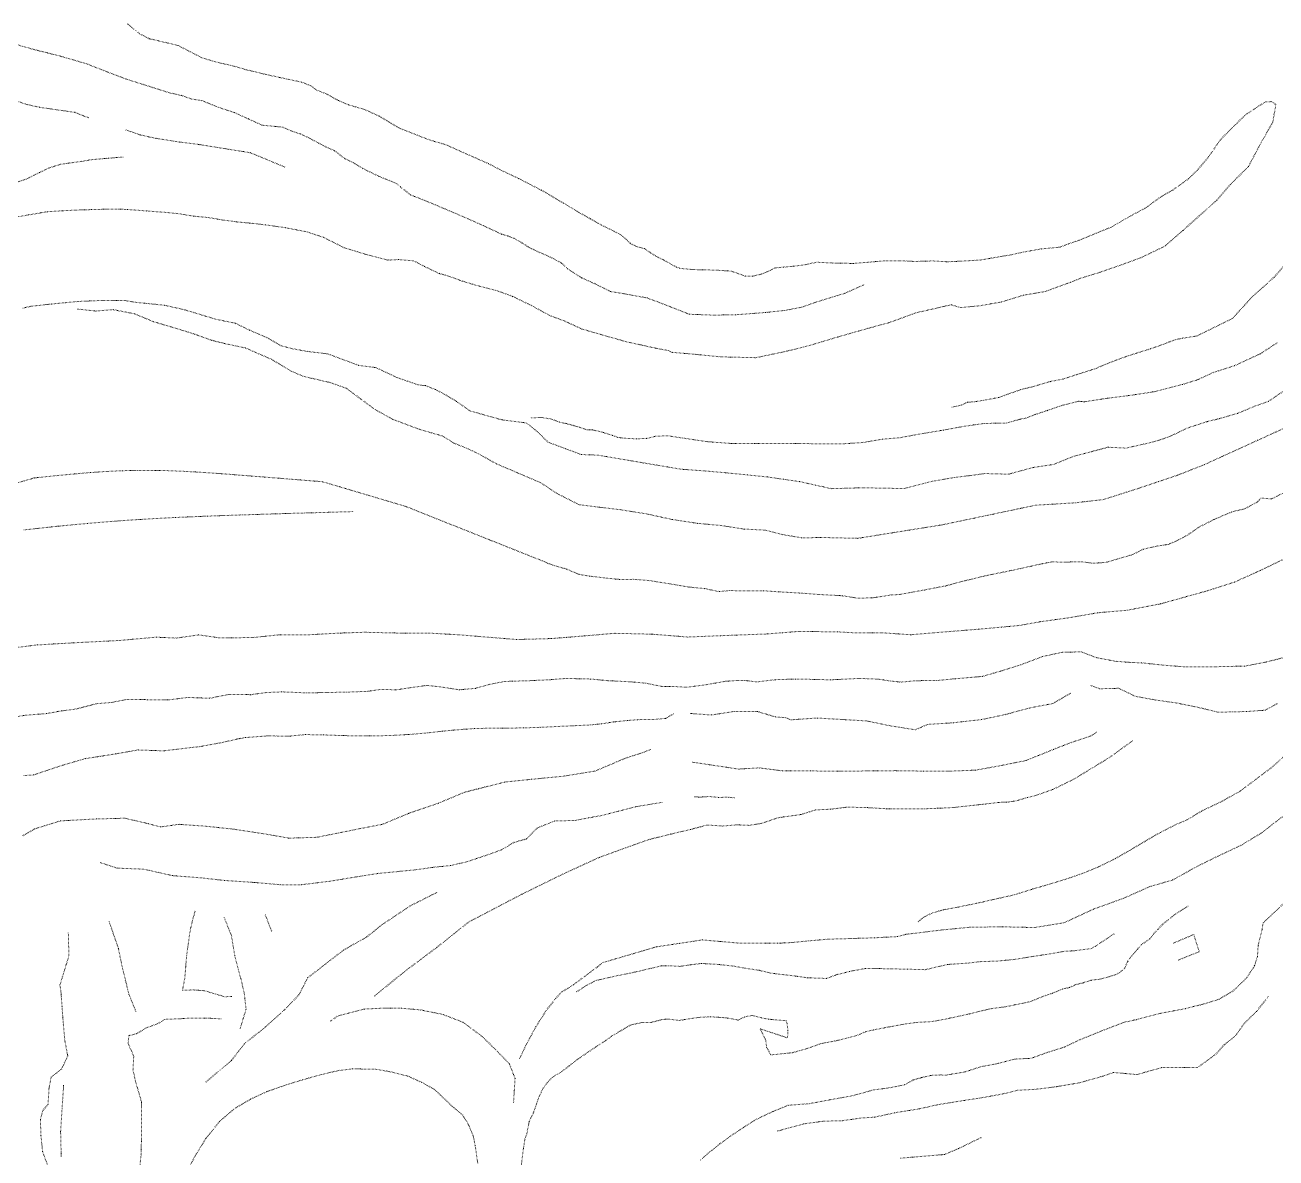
# Model space of a CAD drawing. Extents: x 682410 to 689460, y 7661803 to 7669124.
# Drawn here: x 686757.9 to 687089, y 7666270.4 to 7666570.3 of the extents above; entities that cross this region are included whole.
import ezdxf

# ---------------------------------------------------------------- set-up
doc = ezdxf.new("R2010")
doc.units = 0
doc.header["$MEASUREMENT"] = 0
doc.linetypes.add('DOT', pattern=[0.25, 0, -0.25])
doc.layers.add('02 TOE_Line', color=1, linetype='DOT', lineweight=20)

msp = doc.modelspace()

# ---------------------------------------------------------------- linework, layer by layer
at = {"layer": '02 TOE_Line'}
for points in [[(686785.02, 7666570.66, 3980.52), (686788.19, 7666568.02, 3980.51), (686790.78, 7666566.71, 3980.51), (686798.39, 7666564.92, 3980.49), (686804.61, 7666561.69, 3980.49), (686808.3, 7666560.58, 3980.49), (686813.32, 7666559.41, 3980.49), (686816.43, 7666558.5, 3980.49), (686821.09, 7666557.37, 3980.48), (686824.51, 7666556.62, 3980.48), (686827.21, 7666556.03, 3980.48), (686831.08, 7666555.21, 3980.48), (686833.68, 7666554.16, 3980.48), (686835.05, 7666553.11, 3980.48), (686838.04, 7666551.93, 3980.48), (686840.49, 7666550.5, 3980.48), (686843.46, 7666549.22, 3980.48), (686847.72, 7666547.98, 3980.48), (686851.66, 7666546.2, 3980.42), (686854.3, 7666544.62, 3980.39), (686856.93, 7666543.04, 3980.35), (686860.91, 7666541.49, 3980.3), (686864.88, 7666539.93, 3980.24), (686869.26, 7666538.65, 3980.19), (686873.73, 7666536.64, 3980.4), (686878.54, 7666534.52, 3980.3), (686880.59, 7666533.62, 3980.42), (686884.33, 7666531.68, 3980.31), (686888.6, 7666529.67, 3980.26), (686891.61, 7666528.12, 3980.24), (686894.63, 7666526.58, 3980.22), (686897.57, 7666524.85, 3980.22), (686900.52, 7666523.12, 3980.21), (686904.65, 7666520.65, 3980.2), (686907.58, 7666519, 3980.22), (686910.5, 7666517.35, 3980.24), (686912.99, 7666516.12, 3980.25), (686915.48, 7666514.85, 3980.17), (686917.02, 7666513.64, 3980.2), (686918.16, 7666512.46, 3980.3), (686919.98, 7666511.61, 3980.26), (686921.84, 7666511.16, 3980.21), (686923.46, 7666510.03, 3980.28), (686924.95, 7666509.09, 3980.35), (686926.85, 7666508.15, 3980.43), (686930.34, 7666506.23, 3980.53), (686931.12, 7666505.93, 3980.66), (686934.71, 7666505.58, 3980.62), (686937.66, 7666505.53, 3980.49), (686941.33, 7666505.41, 3980.45), (686944.79, 7666505.18, 3980.52), (686948.57, 7666503.87, 3980.42), (686950.5, 7666503.84, 3980.57), (686952.84, 7666504.38, 3980.53), (686954.49, 7666505.07, 3980.47), (686956.46, 7666506.03, 3980.43), (686958.65, 7666506.23, 3980.34), (686960.9, 7666506.44, 3980.29), (686964.02, 7666506.81, 3980.33), (686967.47, 7666507.54, 3980.32), (686971.24, 7666507.34, 3980.52), (686974.94, 7666507.25, 3980.33), (686977.28, 7666507.23, 3980.29), (686981.21, 7666507.54, 3980.34), (686985.5, 7666507.9, 3980.19), (686989.6, 7666507.93, 3980.16), (686993.39, 7666507.74, 3980.19), (686998.26, 7666507.88, 3980.32), (687001.95, 7666507.65, 3980.46), (687005.79, 7666507.82, 3980.57), (687010.72, 7666508.12, 3980.52), (687015.63, 7666508.95, 3980.59), (687018.94, 7666509.51, 3980.8), (687022.26, 7666510.25, 3980.8), (687026.96, 7666511.06, 3981.06), (687031.93, 7666511.54, 3981.09), (687034.06, 7666512.39, 3980.87), (687036.8, 7666513.31, 3980.9), (687039.36, 7666514.36, 3980.92), (687043.16, 7666515.93, 3981.03), (687045.35, 7666516.81, 3981.15), (687051.03, 7666520.07, 3981.07), (687052.55, 7666520.87, 3980.95), (687054.66, 7666522, 3981.3), (687058.58, 7666524.89, 3981.15), (687061.68, 7666526.64, 3981.07), (687065.89, 7666529.64, 3981.03), (687068.43, 7666532.16, 3980.87), (687071.18, 7666535.43, 3980.9), (687074.25, 7666539.9, 3980.65), (687076.73, 7666542.42, 3980.57), (687080.91, 7666546.54, 3980.6), (687086.17, 7666549.98, 3980.62), (687087.86, 7666550.05, 3980.79), (687088.99, 7666549.28, 3980.91), (687088.16, 7666544.59, 3981.43), (687084.69, 7666538.52, 3981.86), (687081.74, 7666532.9, 3982.2), (687076.84, 7666528.02, 3982.85), (687073.38, 7666523.95, 3983.3), (687068.9, 7666520.01, 3983.89), (687064.38, 7666515.91, 3984.38), (687059.65, 7666511.8, 3984.94), (687053.24, 7666508.73, 3985.63), (687047.92, 7666506.78, 3986.17), (687042.41, 7666504.87, 3986.73), (687037.4, 7666503.33, 3987.3), (687034.6, 7666502.22, 3987.64), (687027.91, 7666499.78, 3988.24), (687022.17, 7666498.8, 3988.98), (687016.25, 7666496.99, 3989.53), (687010.73, 7666496.02, 3990.17), (687005.53, 7666495.53, 3990.76), (687003.01, 7666496.28, 3990.89), (686999.89, 7666495.55, 3991.34), (686993.67, 7666494.13, 3991.81), (686986.83, 7666491.62, 3992.53), (686978.48, 7666489.32, 3993.28), (686972.95, 7666487.72, 3993.69), (686965.86, 7666485.59, 3994.22), (686959.47, 7666483.97, 3994.68), (686951.32, 7666482.26, 3995.33), (686941.95, 7666482.49, 3996.07), (686934.94, 7666483.19, 3996.8), (686929.14, 7666483.67, 3997.41), (686928.12, 7666484.16, 3997.35), (686924.82, 7666484.77, 3997.66), (686920.93, 7666485.63, 3997.96), (686917.18, 7666486.45, 3998.28), (686911.86, 7666487.96, 3998.9), (686905.28, 7666489.85, 3999.54), (686900.73, 7666491.95, 4000.07), (686896.76, 7666493.43, 4000.57), (686891.82, 7666496.13, 4001.29), (686886.92, 7666498.5, 4001.71), (686882.97, 7666499.95, 4002.02), (686877.55, 7666501.35, 4002.45), (686873.59, 7666502.55, 4002.8), (686870.07, 7666503.85, 4003.13), (686867.48, 7666504.56, 4003.41), (686863.59, 7666506.42, 4004), (686860.78, 7666507.9, 4004.43), (686856.74, 7666508.23, 4004.77), (686854.04, 7666508.1, 4005.22), (686848.12, 7666509.6, 4005.79), (686842.36, 7666511.38, 4006.18), (686836.85, 7666514.13, 4006.72), (686832.54, 7666515.56, 4007.29), (686826.83, 7666516.68, 4007.85), (686821.56, 7666517.42, 4008.32), (686818.04, 7666517.83, 4008.58), (686814.25, 7666518.18, 4009.06), (686810.26, 7666518.71, 4009.58), (686806.36, 7666519.37, 4010.02), (686802.47, 7666519.73, 4010.54), (686798.66, 7666520.37, 4010.93), (686795.12, 7666520.72, 4011.35), (686790.01, 7666521.11, 4011.82), (686784.95, 7666521.51, 4012.28), (686780.8, 7666521.62, 4012.79), (686775.42, 7666521.46, 4013.42), (686771.34, 7666521.34, 4013.73), (686767.43, 7666521.14, 4014.01), (686763.75, 7666520.89, 4014.39), (686758.67, 7666520.04, 4014.81), (686751.07, 7666518.71, 4015.3)], [(686754.97, 7666565.34, 3990.91), (686760.03, 7666563.9, 3990.88), (686763.83, 7666562.94, 3990.83), (686767.63, 7666561.97, 3990.78), (686770.92, 7666561.02, 3990.66), (686774.21, 7666560.06, 3990.54), (686779.68, 7666557.9, 3990.62), (686784.66, 7666556.02, 3990.64), (686788.03, 7666554.95, 3990.55), (686791.41, 7666553.88, 3990.47), (686796.04, 7666552.4, 3990.48), (686799.34, 7666551.67, 3990.41), (686801.96, 7666550.73, 3990.42), (686804.69, 7666550.33, 3990.56), (686809.19, 7666548.51, 3990.54), (686813.33, 7666547.14, 3990.61), (686816.99, 7666545.47, 3990.67), (686820.65, 7666543.81, 3990.72), (686826.1, 7666543.29, 3990.38), (686828.34, 7666542.3, 3990.43), (686830.9, 7666541.44, 3990.45), (686833.07, 7666540.42, 3990.39), (686835.66, 7666539.04, 3990.42), (686837.8, 7666537.93, 3990.59), (686839.84, 7666537.04, 3990.4), (686842.51, 7666534.96, 3990.46), (686844.7, 7666533.93, 3990.53), (686847.3, 7666532.34, 3990.54), (686850.45, 7666530.81, 3990.55), (686851.59, 7666530.27, 3990.92), (686853.5, 7666529.48, 3990.92), (686856.08, 7666528.47, 3990.93), (686857.3, 7666527.44, 3990.93), (686859.95, 7666525.36, 3990.94), (686864.06, 7666523.74, 3990.95), (686869.06, 7666521.63, 3990.96), (686874.24, 7666519.43, 3990.88), (686879.12, 7666517.25, 3990.9), (686884.12, 7666514.94, 3990.75), (686885.66, 7666514.49, 3990.65), (686887.38, 7666513.83, 3990.64), (686888.82, 7666513.03, 3990.62), (686889.54, 7666512.6, 3990.54), (686890.18, 7666512.23, 3990.47), (686891.02, 7666511.57, 3990.47), (686892.06, 7666511.11, 3990.45), (686893.86, 7666510.21, 3990.49), (686895.84, 7666509.4, 3990.47), (686897.33, 7666508.68, 3990.47), (686899.89, 7666507.31, 3990.44), (686901.59, 7666505.72, 3990.44), (686905.23, 7666503.4, 3990.45), (686908.77, 7666501.81, 3990.45), (686912.81, 7666499.8, 3990.46), (686916.98, 7666499.09, 3990.47), (686922.55, 7666498.08, 3990.47), (686926.74, 7666496.51, 3990.53), (686933.74, 7666493.76, 3990.64), (686940.27, 7666493.53, 3990.72), (686946.04, 7666493.63, 3990.8), (686953.85, 7666494.23, 3990.91), (686958.99, 7666494.77, 3990.98), (686963.49, 7666495.64, 3991.04), (686967.39, 7666497.01, 3991.08), (686974.97, 7666499.34, 3991.29), (686980.11, 7666501.64, 3991.17)], [(686716.87, 7666561.98, 4001.32), (686721.97, 7666558.54, 4001.27), (686726.36, 7666557.15, 4001.23), (686730.74, 7666555.76, 4001.19), (686734.18, 7666554.65, 4001.15), (686739.68, 7666553.71, 4001.11), (686745.17, 7666552.77, 4001.06), (686749.61, 7666552.1, 4001.01), (686752.94, 7666551.21, 4000.98), (686758.16, 7666549.33, 4000.94), (686761.71, 7666548.55, 4000.9), (686766.37, 7666547.88, 4000.86), (686771.03, 7666547.22, 4000.82), (686774.7, 7666545.77, 4000.79)], [(686784.58, 7666542.56, 4000.7), (686788.46, 7666541.22, 4000.66), (686792.46, 7666540.34, 4000.63), (686798.89, 7666539.34, 4000.57), (686804.11, 7666538.67, 4000.52), (686810.82, 7666537.6, 4000.46), (686817.54, 7666536.52, 4000.4), (686826.89, 7666532.64, 4000.54)], [(686783.88, 7666535.39, 4009.29), (686780.01, 7666535.07, 4009.67), (686775.42, 7666534.68, 4010.35), (686772.9, 7666534.23, 4010.65), (686767.4, 7666533.49, 4011.31), (686764.29, 7666532.51, 4011.85), (686761.68, 7666531.27, 4012.2), (686758.16, 7666529.53, 4012.73), (686753.52, 7666527.98, 4013.41), (686745.82, 7666525.27, 4014.57), (686737.45, 7666523.85, 4015.53), (686730.75, 7666522.59, 4016.2), (686724.02, 7666520.76, 4016.94), (686717.86, 7666519.61, 4017.47), (686712.18, 7666518.97, 4017.84)], [(687003.19, 7666469.18, 3990.81), (687005.57, 7666469.64, 3990.7), (687007.31, 7666470.46, 3990.51), (687009.34, 7666470.61, 3990.33), (687011.7, 7666471, 3990.16), (687015.63, 7666471.72, 3990.04), (687018.08, 7666472.63, 3989.75), (687021.47, 7666473.81, 3989.31), (687024.75, 7666474.62, 3989.01), (687029.28, 7666475.96, 3988.84), (687032.7, 7666476.62, 3988.78), (687036.13, 7666477.74, 3988.2), (687041.08, 7666479.31, 3987.51), (687045.52, 7666481.17, 3986.77), (687050.04, 7666482.82, 3985.99), (687055.83, 7666484.63, 3984.94), (687058.72, 7666485.63, 3984.46), (687060.89, 7666486.48, 3984.43), (687062.48, 7666487.07, 3984.39), (687064.29, 7666487.41, 3984.37), (687068.12, 7666488.03, 3984.67), (687077.51, 7666492.66, 3983.79), (687082.74, 7666498.4, 3983.32), (687088.55, 7666503.6, 3982.71), (687095.03, 7666510.99, 3982.29)], [(687092.95, 7666474.73, 4000.36), (687087, 7666470.69, 4000.67), (687083.43, 7666469.43, 4000.67), (687078.83, 7666467.53, 4000.68), (687074, 7666466.12, 4000.68), (687070.83, 7666465.35, 4000.63), (687065.48, 7666463.62, 4000.69), (687061.18, 7666461.52, 4000.93), (687057.57, 7666460.25, 4000.93), (687054.5, 7666459.5, 4000.93), (687049.33, 7666458.33, 4000.69), (687044.55, 7666458.56, 4000.69), (687040.07, 7666457.37, 4000.69), (687035.58, 7666456.19, 4000.68), (687030.07, 7666453.99, 4000.68), (687024.79, 7666453.2, 4000.68), (687021.5, 7666452.31, 4000.68), (687018.21, 7666451.42, 4000.67), (687015.09, 7666451.51, 4000.67), (687011.98, 7666451.59, 4000.67), (687007.93, 7666451.04, 4000.67), (687003.82, 7666450.54, 4000.67), (686998.15, 7666449.56, 4000.66), (686994.4, 7666448.59, 4000.66), (686990.65, 7666447.62, 4000.66), (686985.12, 7666447.72, 4000.59), (686979.6, 7666447.83, 4000.51), (686975.47, 7666447.71, 4000.57), (686971.34, 7666447.59, 4000.62), (686967.1, 7666448.53, 4000.61), (686962.87, 7666449.46, 4000.59), (686958.67, 7666450.07, 4000.5), (686954.47, 7666450.68, 4000.42), (686949.09, 7666451.23, 4000.41), (686943.7, 7666451.77, 4000.4), (686937.82, 7666452.29, 4000.3), (686931.45, 7666452.75, 4000.45), (686925.95, 7666453.68, 4000.58), (686920.45, 7666454.61, 4000.71), (686914.95, 7666455.54, 4000.84), (686909.45, 7666456.47, 4000.97), (686905.11, 7666456.63, 4001.07), (686900.94, 7666458.17, 4001.17), (686896.31, 7666459.9, 4001.29), (686893.57, 7666462.63, 4001.38), (686890.57, 7666465, 4001.46), (686884.01, 7666465.83, 4001.62), (686875.6, 7666468.2, 4002.1), (686872.13, 7666470.68, 4002.45), (686869.33, 7666472.36, 4002.39), (686866.58, 7666473.8, 4003.09), (686863.93, 7666474.86, 4003.15), (686861.98, 7666475.06, 4003.28), (686856.34, 7666477.01, 4003.87), (686850.78, 7666479.63, 4004.57), (686846.16, 7666480.24, 4004.91), (686838.07, 7666483.25, 4006.03), (686832.57, 7666483.93, 4006.65), (686828.49, 7666484.66, 4007.02), (686825.65, 7666485.43, 4007.35), (686822, 7666487.53, 4008.04), (686817.26, 7666489.58, 4008.59), (686813.55, 7666491.38, 4008.99), (686808.38, 7666492.44, 4009.81), (686800.12, 7666494.95, 4010.79), (686794.81, 7666496.14, 4011.31), (686790.95, 7666496.54, 4011.72), (686786.81, 7666496.95, 4012.07), (686784.59, 7666497.36, 4012.48), (686778.49, 7666497.43, 4013.32), (686772.12, 7666497.16, 4013.61), (686768.48, 7666496.82, 4014.01), (686764.83, 7666496.47, 4014.4), (686759.42, 7666495.86, 4015.27), (686757.34, 7666495.38, 4015.45)], [(687093.51, 7666464.66, 4010.5), (687088.8, 7666462.51, 4010.52), (687084.09, 7666460.36, 4010.54), (687079.38, 7666458.21, 4010.55), (687074.67, 7666456.07, 4010.57), (687069.97, 7666453.92, 4010.59), (687066.48, 7666452.54, 4010.6), (687062.99, 7666451.17, 4010.61), (687057.83, 7666449.43, 4010.63), (687052.66, 7666447.69, 4010.65), (687048.01, 7666446.2, 4010.66), (687043.35, 7666444.71, 4010.68), (687039.59, 7666444.28, 4010.69), (687035.84, 7666443.84, 4010.7), (687030.61, 7666443.53, 4010.72), (687025.38, 7666443.21, 4010.73), (687021.38, 7666442.37, 4010.75), (687017.37, 7666441.53, 4010.76), (687013.37, 7666440.69, 4010.77), (687000.69, 7666438.02, 4010.86), (686978.29, 7666434.44, 4011.02), (686969.54, 7666434.65, 4011.08), (686963.41, 7666434.59, 4011.12), (686958.34, 7666435.45, 4011.15), (686953.69, 7666436.62, 4011.18), (686948.2, 7666436.89, 4011.22), (686941.98, 7666437.86, 4011.22), (686935.92, 7666438.4, 4011.18), (686929.14, 7666439.44, 4011.15), (686922.36, 7666440.92, 4011.38), (686915.48, 7666442.02, 4011.33), (686910.34, 7666442.63, 4011.43), (686904.46, 7666443.38, 4011.21), (686898.52, 7666446.41, 4011.43), (686894.4, 7666449.15, 4011.33), (686888.93, 7666451.5, 4011.33), (686882.71, 7666454.13, 4011.48), (686877.8, 7666456.89, 4011.66), (686874.62, 7666458.36, 4011.54), (686871.4, 7666459.66, 4011.63), (686868.38, 7666461.52, 4011.52), (686862.19, 7666463.33, 4011.69), (686855.27, 7666465.92, 4011.89), (686850.43, 7666468.6, 4011.76), (686846.61, 7666471.44, 4011.81), (686842.92, 7666474.17, 4011.9), (686838.69, 7666475.66, 4011.77), (686831.41, 7666477.37, 4011.68), (686828.24, 7666478.76, 4011.74), (686823.1, 7666481.83, 4011.99), (686816.21, 7666484.84, 4012.22), (686810.45, 7666486.07, 4012.47), (686807.2, 7666486.89, 4012.54), (686802.7, 7666488.51, 4012.65), (686798.03, 7666489.98, 4012.97), (686791.84, 7666491.8, 4013.38), (686786.87, 7666493.89, 4013.64), (686781.18, 7666494.99, 4013.85), (686776.67, 7666494.61, 4014.18), (686771.6, 7666495.16, 4014.66)], [(687089.34, 7666486.22, 3990.19), (687084.84, 7666483.28, 3990.32), (687078.01, 7666480.14, 3990.37), (687072.37, 7666478.32, 3990.52), (687068.36, 7666476.46, 3990.42), (687064.21, 7666475.15, 3990.54), (687056.72, 7666473.25, 3990.39), (687051.41, 7666472.43, 3990.28), (687043.92, 7666471.45, 3990.23), (687040.46, 7666470.93, 3990.22), (687038.28, 7666470.58, 3990.2), (687036.85, 7666470.73, 3990.21), (687032.59, 7666469.7, 3990.32), (687028.42, 7666468.27, 3990.81), (687025.18, 7666467.19, 3990.56), (687022.81, 7666466.27, 3990.76), (687021.25, 7666465.96, 3990.9), (687017.62, 7666464.97, 3991.08), (687011.77, 7666464.85, 3990.9), (687006.58, 7666464.12, 3990.77), (687000.95, 7666463.08, 3990.9), (686994.39, 7666462, 3991.05), (686989.52, 7666461.09, 3991.14), (686984.83, 7666460.68, 3991.5), (686979.67, 7666459.8, 3991.71), (686974.51, 7666459.48, 3992.24), (686968.53, 7666459.49, 3992.81), (686950.89, 7666459.57, 3994.62), (686944.44, 7666459.59, 3995.29), (686938.34, 7666460.04, 3996.22), (686931.82, 7666461.02, 3996.92), (686928.02, 7666461.6, 3997.62), (686924.89, 7666461.47, 3997.98), (686922.39, 7666460.89, 3998.32), (686919.74, 7666460.79, 3998.58), (686916.6, 7666460.93, 3998.84), (686914.78, 7666461.15, 3998.96), (686913.39, 7666461.7, 3999.04), (686910.7, 7666462.53, 3999.24), (686908.05, 7666463.17, 3999.42), (686906.67, 7666463.16, 3999.55), (686904.66, 7666463.83, 3999.77), (686903.28, 7666464.25, 3999.88), (686901.17, 7666464.8, 4000.05), (686899.23, 7666465.24, 4000.21), (686897.31, 7666466.01, 4000.39), (686894.82, 7666466.4, 4000.62), (686891.64, 7666466.37, 4000.91)], [(687092.25, 7666447.14, 4020.11), (687087.88, 7666444.86, 4020.07), (687084.96, 7666445.11, 4020.06), (687084.14, 7666444.09, 4020.06), (687080.81, 7666442.29, 4020.08), (687077.24, 7666441.41, 4020.1), (687072.59, 7666439.42, 4020.13), (687068.61, 7666437.39, 4020.16), (687065.5, 7666435.23, 4020.18), (687062.8, 7666433.82, 4020.26), (687060.51, 7666432.83, 4020.29), (687057.49, 7666432.39, 4020.33), (687053.83, 7666431.56, 4020.37), (687051.12, 7666430.15, 4020.41), (687047.47, 7666429.1, 4020.46), (687044.18, 7666428.1, 4020.5), (687040.65, 7666427.83, 4020.54), (687037.47, 7666428.26, 4020.61), (687033.36, 7666428.15, 4020.6), (687029.7, 7666428.19, 4020.59), (687027.08, 7666427.71, 4020.58), (687018.48, 7666425.82, 4020.56), (687012.64, 7666424.65, 4020.53), (687006.58, 7666423.19, 4020.5), (687001.44, 7666421.82, 4020.48), (686995.86, 7666420.76, 4020.46), (686989.35, 7666419.57, 4020.43), (686987.12, 7666419.45, 4020.42), (686982.7, 7666418.74, 4020.41), (686978.52, 7666418.57, 4020.39), (686974.22, 7666419.24, 4020.37), (686967.62, 7666419.6, 4020.34), (686962.97, 7666419.97, 4020.94), (686957.32, 7666420.28, 4021), (686953.28, 7666420.57, 4021.01), (686949.1, 7666420.51, 4020.98), (686944.25, 7666420.62, 4020.95), (686941.69, 7666420.33, 4020.95), (686937.74, 7666421.14, 4020.89), (686933.57, 7666421.55, 4020.84), (686928.53, 7666422.4, 4020.77), (686922.98, 7666423.29, 4020.7), (686918.87, 7666423.59, 4020.66), (686915.28, 7666423.56, 4020.63), (686911.68, 7666423.92, 4020.59), (686907.27, 7666424.44, 4020.54), (686904.58, 7666424.89, 4020.49), (686901.24, 7666426.29, 4020.39), (686897.92, 7666427.23, 4020.31), (686896.31, 7666427.82, 4020.26), (686894.76, 7666428.5, 4020.2), (686890.24, 7666430.3, 4020.22), (686885.72, 7666432.1, 4020.23), (686881.2, 7666433.9, 4020.25), (686876.69, 7666435.7, 4020.27), (686872.17, 7666437.5, 4020.28), (686867.65, 7666439.3, 4020.3), (686863.13, 7666441.1, 4020.31), (686858.62, 7666442.9, 4020.33), (686854.22, 7666444.2, 4020.35), (686849.83, 7666445.51, 4020.36), (686845.44, 7666446.81, 4020.38), (686841.04, 7666448.12, 4020.39), (686836.65, 7666449.42, 4020.41), (686832.24, 7666449.78, 4020.27), (686827.82, 7666450.13, 4020.16), (686823.41, 7666450.49, 4020.04), (686819.27, 7666450.81, 4020.12), (686815.12, 7666451.14, 4020.2), (686810.98, 7666451.47, 4020.29), (686805.5, 7666451.86, 4020.36), (686800.53, 7666452.15, 4020.43), (686795.97, 7666452.35, 4020.5), (686791.7, 7666452.44, 4020.56), (686787.6, 7666452.44, 4020.61), (686783.56, 7666452.34, 4020.67), (686779.47, 7666452.15, 4020.73), (686775.21, 7666451.86, 4020.79), (686770.68, 7666451.47, 4020.85), (686765.75, 7666451, 4020.92), (686760.31, 7666450.43, 4021), (686754.75, 7666448.81, 4021.16)], [(686757.56, 7666436.66, 4030.32), (686762.05, 7666437.16, 4030.33), (686766.34, 7666437.62, 4030.38), (686770.45, 7666438.02, 4030.36), (686774.42, 7666438.39, 4030.35), (686778.31, 7666438.72, 4030.34), (686782.13, 7666439.02, 4030.35), (686785.95, 7666439.29, 4030.36), (686789.78, 7666439.53, 4030.38), (686793.68, 7666439.75, 4030.45), (686797.69, 7666439.96, 4030.4), (686801.83, 7666440.14, 4030.35), (686806.16, 7666440.32, 4030.31), (686810.71, 7666440.48, 4030.27), (686815.52, 7666440.65, 4030.23), (686820.63, 7666440.81, 4030.26), (686826.08, 7666440.98, 4030.28), (686831.91, 7666441.15, 4030.33), (686838.16, 7666441.33, 4030.22), (686844.87, 7666441.53, 4030.19)], [(687094.15, 7666430.42, 4030.73), (687084.86, 7666425.93, 4030.74), (687078.02, 7666422.85, 4030.74), (687070.77, 7666420.53, 4030.72), (687058.49, 7666417.11, 4030.68), (687049.6, 7666415.41, 4030.66), (687041.79, 7666414.73, 4030.63), (687034.17, 7666413.41, 4030.61), (687026.81, 7666412.39, 4030.58), (687020.96, 7666411.36, 4030.56), (687016.33, 7666410.93, 4030.54), (687010.28, 7666410.38, 4030.51), (687004.68, 7666409.94, 4030.45), (686998.42, 7666409.43, 4030.56), (686992.28, 7666408.92, 4030.55), (686984.71, 7666409.44, 4030.48), (686976.62, 7666409.47, 4030.36), (686972.92, 7666409.69, 4030.5), (686967.78, 7666409.74, 4030.42), (686962.65, 7666409.79, 4030.33), (686958.3, 7666409.45, 4030.4), (686953.95, 7666409.11, 4030.47), (686950.1, 7666408.97, 4030.32), (686946.26, 7666408.84, 4030.17), (686941.96, 7666408.66, 4030.29), (686937.65, 7666408.49, 4030.41), (686933.35, 7666408.31, 4030.54), (686928.56, 7666408.69, 4030.54), (686923.76, 7666409.07, 4030.55), (686918.83, 7666409.19, 4030.59), (686913.9, 7666409.3, 4030.63), (686909.51, 7666408.92, 4030.69), (686905.11, 7666408.54, 4030.74), (686901.15, 7666408.23, 4030.64), (686897.2, 7666407.91, 4030.54), (686892.59, 7666407.78, 4030.45), (686887.99, 7666407.65, 4030.35), (686872.73, 7666408.91, 4030.21), (686864.24, 7666409.38, 4030.29), (686856.08, 7666409.38, 4030.41), (686847.74, 7666409.58, 4030.38), (686841.29, 7666409.36, 4030.29), (686833.25, 7666408.93, 4030.39), (686825.06, 7666408.89, 4030.36), (686818.18, 7666408.18, 4030.35), (686809.47, 7666408.08, 4030.34), (686803.85, 7666408.88, 4030.27), (686797.99, 7666408.04, 4030.66), (686792.65, 7666408.28, 4030.44), (686782.82, 7666407.4, 4030.52), (686774.25, 7666406.97, 4030.36), (686767.91, 7666406.62, 4030.5), (686761.11, 7666406.22, 4030.08), (686754.92, 7666405.45, 4030.25)], [(686751.9, 7666386.64, 4040.63), (686757.91, 7666387.6, 4040.61), (686763.67, 7666388.06, 4040.59), (686767.49, 7666388.76, 4040.58), (686771.36, 7666389.25, 4040.56), (686776.72, 7666390.66, 4040.55), (686780.82, 7666391, 4040.54), (686784.9, 7666391.81, 4040.54), (686790.29, 7666391.73, 4040.53), (686795.76, 7666391.65, 4040.52), (686801.04, 7666392.32, 4040.52), (686806.71, 7666392.1, 4040.51), (686811.91, 7666393.13, 4040.51), (686817.63, 7666393.05, 4040.5), (686821.79, 7666393.62, 4040.5), (686825.88, 7666393.79, 4040.49), (686832.45, 7666393.53, 4040.49), (686837.86, 7666393.63, 4040.48), (686843.07, 7666393.73, 4040.48), (686848.58, 7666393.94, 4040.47), (686852.05, 7666394.45, 4040.47), (686856.18, 7666394.34, 4040.46), (686859.58, 7666394.86, 4040.46), (686864.35, 7666395.52, 4040.45), (686868.21, 7666395.06, 4040.45), (686872.85, 7666394.34, 4040.44), (686877.09, 7666394.73, 4040.44), (686880.82, 7666395.78, 4040.44), (686884.68, 7666396.53, 4040.54), (686887.02, 7666396.64, 4040.6), (686890.24, 7666396.71, 4040.67), (686896.49, 7666396.99, 4040.78), (686901.1, 7666397.35, 4040.82), (686907.55, 7666397.2, 4040.89), (686912.29, 7666396.75, 4040.95), (686918.11, 7666396.46, 4041.01), (686922.19, 7666396.1, 4041.05), (686926.67, 7666395.19, 4041.1), (686929.18, 7666395.25, 4041.26), (686932.96, 7666395.01, 4041.46), (686937.84, 7666395.64, 4041.63), (686943.34, 7666396.6, 4041.83), (686946.76, 7666396.84, 4041.95), (686948.38, 7666396.81, 4040.49), (686951.62, 7666396.44, 4040.62), (686956.52, 7666397.02, 4040.72), (686961.91, 7666397.2, 4040.85), (686971.15, 7666396.99, 4040.61), (686978.68, 7666397.36, 4040.44), (686983.69, 7666397.17, 4040.54), (686987.04, 7666396.66, 4040.53), (686989.81, 7666396.38, 4040.6), (686993.73, 7666396.75, 4040.52), (686999.25, 7666396.8, 4040.61), (687004.2, 7666397.28, 4040.6), (687011.34, 7666397.89, 4040.58), (687016.5, 7666399.4, 4040.62), (687021.51, 7666400.98, 4040.66), (687027.24, 7666403.15, 4040.7), (687032.47, 7666404.28, 4040.39), (687037.48, 7666404.39, 4040.39), (687041.46, 7666402.86, 4040.39), (687046.69, 7666401.88, 4040.39), (687050.89, 7666401.57, 4040.39), (687053.4, 7666401.48, 4040.4), (687059.23, 7666400.87, 4040.41), (687065.26, 7666400.39, 4040.42), (687072.92, 7666400.45, 4040.43), (687080.78, 7666400.62, 4040.45), (687086.49, 7666401.71, 4040.45), (687093.54, 7666403.51, 4040.46)], [(687034.62, 7666393.41, 4050.07), (687029.96, 7666390.71, 4049.92), (687023.69, 7666389.52, 4050.09), (687017.32, 7666387.77, 4050.28), (687011.04, 7666386.46, 4050.35), (687003.6, 7666385.62, 4050.72), (686996.83, 7666385.19, 4050.79), (686993.57, 7666383.76, 4050.67), (686987.04, 7666384.79, 4050.69), (686980.7, 7666386.1, 4050.87), (686967.56, 7666386.87, 4050.78), (686960.66, 7666386.4, 4050.87), (686959.08, 7666386.98, 4050.94), (686956.55, 7666387.16, 4050.99), (686951.82, 7666388.56, 4051.35), (686945.56, 7666388.61, 4051.09), (686939.59, 7666387.68, 4051.14), (686933.93, 7666388.08, 4051.02)], [(687089.34, 7666390.7, 4050.43), (687086.19, 7666388.96, 4050.48), (687081.22, 7666388.59, 4050.57), (687077.43, 7666388.5, 4050.44), (687073.64, 7666388.41, 4050.32), (687068.59, 7666389.66, 4050.35), (687062.78, 7666390.84, 4050.28), (687056.9, 7666391.68, 4050.38), (687051.74, 7666392.63, 4050.37), (687047.37, 7666394.75, 4050.48), (687042.36, 7666394.62, 4050.61), (687039.78, 7666395.57, 4050.71)], [(686929.49, 7666387.99, 4050.76), (686927.47, 7666386.78, 4050.78), (686924.68, 7666386.52, 4050.81), (686920.01, 7666386.43, 4050.86), (686917.36, 7666386.22, 4050.88), (686913.68, 7666385.83, 4050.82), (686910.51, 7666385.34, 4050.77), (686907.46, 7666385.04, 4050.72), (686902.94, 7666384.82, 4050.66), (686898.36, 7666384.62, 4050.59), (686894.21, 7666384.41, 4050.54), (686889.8, 7666384.26, 4050.51), (686885.37, 7666384.19, 4050.36), (686881.17, 7666384.19, 4050.37), (686876.88, 7666384.08, 4050.35), (686872.39, 7666383.77, 4050.35), (686868.43, 7666383.4, 4050.35), (686864.31, 7666382.93, 4050.31), (686860.13, 7666382.56, 4050.29), (686855.74, 7666382.3, 4050.38), (686851.21, 7666382.15, 4050.46), (686846.43, 7666382.12, 4050.49), (686841.55, 7666382.24, 4050.46), (686836.79, 7666382.41, 4050.51), (686832.03, 7666382.49, 4050.55), (686827.5, 7666382.04, 4050.62), (686822.29, 7666382.16, 4050.66), (686816.16, 7666381.7, 4050.65), (686814.59, 7666381.41, 4050.7), (686809.73, 7666380.33, 4050.71), (686803.96, 7666379.28, 4050.72), (686802.09, 7666379.08, 4050.72), (686798.32, 7666378.63, 4050.73), (686794.56, 7666378.18, 4050.73), (686791.19, 7666378.3, 4050.74), (686787.82, 7666378.42, 4050.74), (686784.81, 7666377.89, 4050.75), (686781.81, 7666377.37, 4050.76), (686777.8, 7666376.74, 4050.76), (686773.79, 7666376.12, 4050.77), (686770.45, 7666375.14, 4050.78), (686767.11, 7666374.16, 4050.78), (686763.62, 7666372.98, 4050.79), (686760.12, 7666371.8, 4050.79), (686758.39, 7666371.69, 4050.84), (686757.43, 7666371.64, 4050.82)], [(687041.63, 7666383.14, 4061.13), (687039.73, 7666382.01, 4061.12), (687035.1, 7666380.5, 4061.09), (687030.09, 7666378.57, 4060.6), (687022.85, 7666375.63, 4060.78), (687016.58, 7666374.36, 4060.81), (687009.52, 7666373.07, 4060.77), (687002.82, 7666372.82, 4060.87), (686995.61, 7666372.82, 4060.98), (686988.13, 7666372.94, 4060.84), (686981.03, 7666372.87, 4060.82), (686973.7, 7666372.77, 4060.64), (686965.8, 7666372.87, 4060.6), (686958.41, 7666372.88, 4060.62), (686952.22, 7666373.67, 4060.49), (686946.73, 7666373.36, 4061.13), (686934.52, 7666375.19, 4061.52)], [(686850.37, 7666313.26, 4085.85), (686858.29, 7666319.72, 4084.55), (686866.89, 7666326.16, 4083.41), (686875.35, 7666332.89, 4082.2), (686889.45, 7666340.26, 4080.74), (686900.27, 7666345.56, 4079.34), (686910.03, 7666350.04, 4078.34), (686922.89, 7666354.67, 4076.91), (686928.79, 7666356.15, 4076.39), (686934.1, 7666357.38, 4075.87), (686938.44, 7666358.55, 4075.63), (686942.42, 7666358.28, 4075.38), (686946.25, 7666358.6, 4075.16), (686949.47, 7666358.46, 4074.91), (686952.83, 7666358.98, 4074.67), (686957.21, 7666360.48, 4074.37), (686963.32, 7666361.33, 4073.35), (686967.15, 7666362.55, 4072.57), (686971.19, 7666362.74, 4072.19), (686975.43, 7666363.28, 4071.83), (686980.84, 7666363.16, 4071.39), (686985.96, 7666362.85, 4070.86), (686990.88, 7666362.86, 4070.33), (686996.09, 7666362.85, 4069.75), (686999.46, 7666362.98, 4069.37), (687003.61, 7666363.18, 4068.96), (687012.04, 7666364.11, 4068.13), (687015.88, 7666364.55, 4067.72), (687017.75, 7666364.58, 4067.53), (687020.14, 7666364.93, 4067.29), (687023.27, 7666365.85, 4066.96), (687025.85, 7666366.51, 4066.68), (687030.1, 7666368.02, 4066.5), (687035.47, 7666370.66, 4065.67), (687045.03, 7666376.48, 4064.93), (687051.06, 7666380.86, 4064.29)], [(686757.3, 7666355.72, 4060.26), (686760.47, 7666357.54, 4060.24), (686767.24, 7666359.64, 4060.21), (686776.88, 7666360.16, 4060.21), (686784.26, 7666360.35, 4060.23), (686790.56, 7666358.9, 4060.25), (686793.83, 7666358.05, 4060.26), (686798.55, 7666358.73, 4060.27), (686805.21, 7666358.28, 4060.29), (686812.84, 7666357.48, 4060.3), (686816.93, 7666356.87, 4060.31), (686821.02, 7666356.25, 4060.32), (686827.77, 7666355.07, 4060.33), (686835.16, 7666355.3, 4060.34), (686840.92, 7666356.46, 4060.35), (686846.69, 7666357.62, 4060.35), (686852.56, 7666358.76, 4061.18), (686859.58, 7666361.7, 4060.88), (686867.34, 7666364.33, 4060.9), (686874.12, 7666367.19, 4060.74), (686877.92, 7666368.17, 4060.38), (686884.92, 7666369.93, 4060.76), (686891.93, 7666370.65, 4060.41), (686900.3, 7666371.46, 4060.63), (686908.75, 7666372.83, 4060.63), (686916.8, 7666376.24, 4061.08), (686921.44, 7666377.73, 4061.25), (686923.67, 7666378.65, 4061.7)], [(687092.16, 7666377.64, 4061.49), (687087.76, 7666373.7, 4061.84), (687083.29, 7666370.36, 4062.28), (687079.66, 7666367.59, 4062.63), (687074.52, 7666364.73, 4063.04), (687069.26, 7666362.22, 4063.44), (687065.7, 7666360.03, 4063.75), (687062.24, 7666358.52, 4064.02), (687058.45, 7666356.61, 4064.26), (687054.39, 7666354.26, 4064.61), (687050.32, 7666351.84, 4064.95), (687046.43, 7666349.64, 4065.29), (687042.08, 7666347.5, 4065.69), (687038.21, 7666345.89, 4065.96), (687033.97, 7666344.4, 4066.26), (687029.42, 7666342.99, 4066.62), (687024.68, 7666341.62, 4067.03), (687019.73, 7666340.07, 4067.44), (687015.4, 7666339.1, 4067.9), (687009.82, 7666337.83, 4068.37), (687004.85, 7666336.82, 4068.89), (687000.9, 7666336.08, 4069.45), (686998.14, 7666335.31, 4070), (686995.7, 7666334.13, 4070.55), (686994.27, 7666332.94, 4071.03)], [(686926.51, 7666364.55, 4073.58), (686922.99, 7666363.96, 4073.57), (686919.47, 7666363.38, 4073.55), (686915.01, 7666362.23, 4073.46), (686910.55, 7666361.08, 4073.36), (686907.02, 7666360.43, 4073.35), (686903.5, 7666359.77, 4073.35), (686898.04, 7666359.61, 4073.42), (686893.4, 7666357.72, 4071.56), (686890.65, 7666354.86, 4071.51), (686887.35, 7666353.98, 4071.48), (686884.05, 7666352, 4071.44), (686880.09, 7666350.57, 4071.39), (686874.81, 7666348.81, 4071.35), (686870.52, 7666347.82, 4071.33), (686866.13, 7666347.38, 4071.3), (686861.06, 7666346.67, 4071.28), (686851.23, 7666345.72, 4070.85), (686845.76, 7666344.85, 4070.75), (686838.47, 7666343.65, 4070.42), (686830.95, 7666342.74, 4070.5), (686825.39, 7666342.75, 4070.58), (686818.49, 7666343.35, 4070.64), (686810.71, 7666343.87, 4070.9), (686804.65, 7666344.54, 4070.86), (686796.85, 7666345.16, 4070.96), (686789.31, 7666346.86, 4070.76), (686782.24, 7666347.14, 4070.31), (686777.79, 7666348.61, 4069)], [(686945.66, 7666365.75, 4072.57), (686944, 7666365.9, 4072.52), (686941.44, 7666365.86, 4072.57), (686939.01, 7666366.09, 4072.69), (686936.9, 7666365.95, 4072.66), (686934.93, 7666365.98, 4072.81)], [(687093.67, 7666362.97, 4071.27), (687088.48, 7666359.01, 4071.34), (687085.22, 7666356.48, 4071.38), (687079.82, 7666353.21, 4071.45), (687073.53, 7666350.24, 4071.52), (687068.26, 7666347.67, 4071.58), (687061.66, 7666343.99, 4071.65), (687055.65, 7666342.26, 4071.72), (687048.66, 7666339.15, 4070.61), (687040.67, 7666336.27, 4070.42), (687033, 7666332.7, 4070.51), (687025.12, 7666331.41, 4070.59), (687017.02, 7666331.59, 4070.58), (687012.57, 7666331.55, 4070.52), (687007.71, 7666331.46, 4070.45), (687000.55, 7666330.76, 4070.64), (686990.98, 7666329.6, 4071.22), (686988.76, 7666329.01, 4071.22), (686982.75, 7666328.69, 4071.52), (686976.53, 7666328.5, 4072.19), (686970.32, 7666328.32, 4072.87), (686965.17, 7666327.86, 4073.3), (686960.71, 7666327.42, 4073.73), (686957.09, 7666327.26, 4074.51), (686951.83, 7666327.28, 4075.01), (686946.56, 7666327.31, 4075.51), (686941.85, 7666327.72, 4075.99), (686937.13, 7666328.13, 4076.46), (686931.05, 7666327.21, 4077.17), (686924.96, 7666326.29, 4077.87), (686917.92, 7666324.21, 4078.8), (686910.87, 7666322.14, 4079.74), (686909.31, 7666320.93, 4079.97), (686902.94, 7666316.18, 4080.86), (686899.93, 7666314.33, 4081.25), (686898.33, 7666312.59, 4081.58), (686895.84, 7666309.45, 4082.2), (686893.08, 7666305.09, 4082.88), (686890.59, 7666300.5, 4083.6), (686888.67, 7666296.44, 4084.16)], [(686805.76, 7666290.49, 4088.62), (686812.57, 7666296.28, 4087.21), (686816, 7666300.69, 4085.61), (686821.58, 7666305.12, 4085.67), (686826.64, 7666309.69, 4085.67), (686830.39, 7666313.61, 4085.65), (686832.69, 7666318.09, 4084.12), (686842.2, 7666325.46, 4083.25), (686848.38, 7666328.93, 4082.84), (686852.16, 7666332.01, 4082.48), (686859.85, 7666337.14, 4082.38), (686867.06, 7666340.79, 4082.24)], [(686889.07, 7666266.63, 4090.75), (686889.65, 7666271.83, 4090.8), (686890.2, 7666275.37, 4090.82), (686890.7, 7666276.83, 4090.74), (686891.35, 7666280.1, 4090.87), (686892.51, 7666282.5, 4090.86), (686893.8, 7666286.25, 4090.92), (686894.97, 7666288.82, 4091.18), (686896.12, 7666290.29, 4091.02), (686897.44, 7666291.75, 4091.17), (686899.9, 7666293.22, 4091.07), (686901.92, 7666294.81, 4091.16), (686904.34, 7666296.65, 4091.37), (686906.19, 7666297.93, 4091.28), (686908.87, 7666299.75, 4091.27), (686911.64, 7666301.52, 4091.15), (686913.12, 7666302.62, 4091.09), (686915.57, 7666304.1, 4091.06), (686918.04, 7666305.54, 4091.01), (686921.25, 7666306.31, 4090.93), (686923.66, 7666306.3, 4091.09), (686926.67, 7666307.08, 4091.09), (686928.15, 7666307.18, 4091.08), (686931.01, 7666306.82, 4091.12), (686936.01, 7666307.6, 4091), (686939.3, 7666307.79, 4090.95), (686943.43, 7666307.51, 4090.87), (686945.08, 7666307.24, 4090.76), (686946.63, 7666306.91, 4090.86), (686948.43, 7666307.79, 4090.94), (686950.41, 7666308.14, 4090.9), (686952.85, 7666307.48, 4090.88), (686954.73, 7666307.15, 4091.11), (686957.84, 7666306.85, 4091.09), (686959.29, 7666306.79, 4090.91), (686959.62, 7666305.98, 4090.97), (686959.81, 7666304.06, 4091.15), (686959.81, 7666302.97, 4091.17), (686959.61, 7666302.23, 4091.24), (686952.5, 7666304.58, 4090.84), (686953.94, 7666301.59, 4090.74), (686954.18, 7666299.71, 4090.61), (686955.29, 7666297.69, 4090.34), (686957.75, 7666297.94, 4089.77), (686960.98, 7666298.27, 4089.68), (686964.02, 7666299.1, 4089.37), (686965.68, 7666299.63, 4089.08), (686968.51, 7666300.68, 4088.61), (686972.23, 7666301.36, 4088.32), (686975.3, 7666302.11, 4088), (686978.01, 7666302.82, 4087.98), (686980.31, 7666303.78, 4087.49), (686982.59, 7666304.33, 4087.23), (686986.06, 7666305, 4087.1), (686990.88, 7666305.89, 4086.98), (686993.78, 7666306.28, 4086.77), (686997.98, 7666306.52, 4086.35), (687001.86, 7666307.23, 4085.98), (687007.93, 7666308.56, 4085.32), (687013.28, 7666309.88, 4085.03), (687017.69, 7666310.48, 4084.49), (687023.9, 7666311.77, 4083.73), (687028.11, 7666313.46, 4083.54), (687029.84, 7666314.01, 4083.24), (687032.59, 7666315.17, 4083.07), (687034.36, 7666315.54, 4082.79), (687035.98, 7666316.27, 4082.56), (687038.02, 7666316.8, 4082.25), (687040.21, 7666317.49, 4082.23), (687042.35, 7666317.72, 4081.92), (687044.85, 7666318.4, 4081.62), (687046.9, 7666319.04, 4081.38), (687048.87, 7666320.45, 4081.41), (687049.82, 7666322.54, 4081.38), (687050.87, 7666323.94, 4081.31), (687052.34, 7666325.66, 4081.35), (687053.43, 7666326.88, 4081.38), (687055.63, 7666328.44, 4081.06), (687056.72, 7666329.83, 4080.81), (687057.83, 7666330.99, 4080.65), (687059.05, 7666332.32, 4080.48), (687060.53, 7666333.46, 4080.48), (687061.86, 7666334.6, 4080.39), (687064.17, 7666336.11, 4080.49), (687065.9, 7666337.17, 4080.51)], [(687091.43, 7666338.12, 4080.85), (687085.61, 7666332.63, 4080.87), (687085.35, 7666330.94, 4080.71), (687084.29, 7666326.62, 4080.89), (687084.13, 7666323.78, 4080.91), (687083.32, 7666321.23, 4081.06), (687081.22, 7666318.04, 4081.17), (687077.68, 7666314.65, 4081.27), (687073.98, 7666312.43, 4080.97), (687070.28, 7666311.27, 4081.1), (687065.03, 7666309.93, 4081.18), (687058.25, 7666308.66, 4081.49), (687052.03, 7666307.01, 4081.76), (687048.74, 7666306.31, 4082.81), (687042.96, 7666304.08, 4082.99), (687037.2, 7666301.76, 4083.29), (687032.95, 7666299.74, 4083.34), (687028.16, 7666298.24, 4083.57), (687024.25, 7666296.8, 4084), (687019.83, 7666296.58, 4084.65), (687015.68, 7666295.47, 4084.99), (687010.93, 7666294.57, 4085.41), (687006.62, 7666293.17, 4085.86), (687001.51, 7666292.32, 4086.12), (687000.29, 7666292.39, 4086.18), (686997.61, 7666292.26, 4086.67), (686995.22, 7666291.69, 4086.97), (686993.01, 7666291.08, 4087.15), (686990.69, 7666289.77, 4087.4), (686986.3, 7666288.91, 4087.68), (686982.49, 7666288.44, 4088.07), (686977.06, 7666286.91, 4088.53), (686970.88, 7666285.79, 4088.83), (686965.43, 7666284.78, 4089.28), (686959.89, 7666284.36, 4089.77), (686955.8, 7666282.69, 4090.27), (686951.37, 7666280.6, 4090.73), (686947.96, 7666278.42, 4090.75), (686945.02, 7666276.47, 4090.76), (686941.74, 7666274.09, 4090.78), (686939.08, 7666271.97, 4090.8), (686936.55, 7666269.74, 4090.75)], [(686802.89, 7666335.71, 4081.28), (686802.09, 7666332.84, 4081.63), (686801.49, 7666330.08, 4081.96), (686800.66, 7666323.94, 4082.5), (686800.17, 7666317.99, 4083.03), (686799.55, 7666314.79, 4083.37), (686802.35, 7666314.9, 4083.52), (686805.4, 7666314.68, 4083.54), (686810.74, 7666313.08, 4083.45), (686812.7, 7666313.19, 4083.36)], [(686814.8, 7666304.6, 4084.52), (686816.39, 7666309.79, 4083.85), (686815.9, 7666314.12, 4083.32), (686814.96, 7666318.05, 4082.94), (686813.39, 7666324.01, 4082.49), (686812.48, 7666329.45, 4081.83), (686810.61, 7666334.04, 4081.44)], [(686823.17, 7666330.42, 4081.35), (686821.43, 7666334.87, 4080.67)], [(686780.06, 7666247.95, 4077.57), (686775.89, 7666253.92, 4075.38), (686768.87, 7666254.65, 4073.05), (686767.62, 7666264.33, 4071.36), (686764.02, 7666268.07, 4071.24), (686762.52, 7666272.09, 4071.34), (686762.1, 7666276.35, 4071.45), (686761.94, 7666280.61, 4071.32), (686762.64, 7666283.06, 4071.3), (686763.97, 7666284.56, 4071.78), (686764.23, 7666288.93, 4072.16), (686764.81, 7666291.82, 4072.68), (686767.54, 7666293.91, 4073.37), (686769.18, 7666297.41, 4073.77), (686768.41, 7666301.52, 4073.86), (686768.02, 7666305.8, 4074.31), (686767.67, 7666310.49, 4074.89), (686767.38, 7666314.4, 4075.3), (686767.13, 7666316.22, 4075.75), (686769.5, 7666323.94, 4076.5), (686769.33, 7666330.06, 4077.39)], [(686787.23, 7666309.17, 4083.59), (686785.38, 7666313.77, 4083.13), (686783.67, 7666320.67, 4082.47), (686782.57, 7666325.97, 4081.97), (686780.13, 7666333.01, 4081.01)], [(687046.16, 7666329.74, 4081.34), (687041.13, 7666326.41, 4081.93), (687040.15, 7666325.84, 4082.02), (687035.64, 7666325.26, 4081.46), (687032.89, 7666325.1, 4080.74), (687029.42, 7666324.47, 4080.78), (687024.66, 7666323.76, 4080.85), (687019.91, 7666322.98, 4080.97), (687015.38, 7666322.54, 4080.81), (687010.41, 7666322.36, 4080.83), (687007.53, 7666321.99, 4080.98), (687002.05, 7666321.63, 4081.35), (686996.13, 7666320.25, 4081.59), (686991.48, 7666320.38, 4081.72), (686986.91, 7666320.48, 4081.99), (686982.54, 7666320.57, 4081.57), (686980.32, 7666320.57, 4081.26), (686976.13, 7666319.79, 4081.05), (686972.79, 7666318.95, 4080.73), (686970.04, 7666317.93, 4080.62), (686964.91, 7666318.11, 4080.63), (686962.23, 7666318.51, 4080.62), (686955.32, 7666319.33, 4080.57), (686952.17, 7666320.08, 4080.58), (686948.12, 7666320.7, 4080.53), (686945.59, 7666321.18, 4080.75), (686941.2, 7666321.66, 4080.55), (686936.86, 7666321.89, 4080.43), (686933.34, 7666321.45, 4080.4), (686931.19, 7666321.12, 4080.58), (686928.16, 7666321.31, 4081.16), (686926.32, 7666321.26, 4081.66), (686918.6, 7666319.44, 4081.52), (686914.78, 7666318.7, 4081.6), (686909.06, 7666317.4, 4081.66), (686906.31, 7666315.99, 4082.03), (686903.75, 7666314.28, 4082.38)], [(687061.81, 7666327.24, 4078.86), (687067.24, 7666329.58, 4078.65), (687068.7, 7666325.01, 4078.69), (687062.95, 7666322.71, 4078.87)], [(686957.06, 7666277.53, 4091.16), (686964.05, 7666279.44, 4091.03), (686969.18, 7666280.14, 4090.93), (686974.18, 7666280.28, 4090.84), (686979.41, 7666281, 4090.75), (686982.78, 7666281.21, 4090.68), (686988.15, 7666282.38, 4090.58), (686994.6, 7666283.41, 4090.47), (686999.52, 7666284.52, 4090.21), (687006.51, 7666285.65, 4090.22), (687010.99, 7666286.32, 4090.24), (687016.57, 7666287.33, 4090.25), (687020.61, 7666288.33, 4090.27), (687025.2, 7666288.57, 4090.28), (687030.88, 7666289.27, 4090.29), (687036.95, 7666290.3, 4090.31), (687043.3, 7666292.09, 4090.33), (687045.99, 7666293.04, 4090.32), (687052.22, 7666292.49, 4090.43), (687058.8, 7666294.34, 4090.5), (687068.27, 7666294.34, 4090.62), (687073.12, 7666297.91, 4092.59), (687075.3, 7666300.36, 4091.84), (687078.27, 7666302.71, 4091.22), (687080.55, 7666305.95, 4090.99), (687083.86, 7666309.21, 4091.26), (687087.04, 7666313.19, 4091.3)], [(686809.82, 7666307.23, 4084.88), (686805.44, 7666307.46, 4084.93), (686801.97, 7666307.44, 4084.79), (686798.85, 7666307.26, 4084.97), (686794.86, 7666307.1, 4084.97), (686793.05, 7666305.98, 4085.06), (686789.86, 7666304.79, 4085.01), (686787.33, 7666303.26, 4084.97), (686785.39, 7666302.83, 4085.1), (686785.15, 7666300.8, 4085.2), (686786.66, 7666297.33, 4085.21), (686786.45, 7666293.84, 4085.27), (686787.09, 7666290.79, 4085.23), (686788.75, 7666285.14, 4085.47), (686788.68, 7666274.8, 4085.5), (686788.58, 7666271.24, 4085.48), (686788.26, 7666268.05, 4085.71), (686788.72, 7666264.8, 4085.65)], [(686887.2, 7666285.07, 4088.73), (686887.59, 7666291.48, 4085.73), (686886.1, 7666295.31, 4084.46), (686882.96, 7666298.57, 4084.25), (686878.99, 7666302.47, 4084.1), (686873.89, 7666306.3, 4083.87), (686868.55, 7666308.38, 4083.84), (686862.5, 7666309.62, 4084.56), (686857.47, 7666310.05, 4085.26), (686853.11, 7666310.09, 4085.75), (686847.61, 7666309.82, 4086.34), (686840.52, 7666307.93, 4087.19), (686838.57, 7666306.49, 4087.88)], [(686800.21, 7666265.75, 4087.99), (686802.94, 7666270.99, 4088.17), (686805.73, 7666275.53, 4088.69), (686809.37, 7666280.07, 4088.82), (686813.55, 7666283.62, 4089.18), (686817.56, 7666285.98, 4089.41), (686821.93, 7666287.99, 4089.63), (686826.87, 7666289.71, 4089.67), (686831.34, 7666291.09, 4089.9), (686836.13, 7666292.44, 4090.02), (686840.88, 7666293.56, 4090.15), (686844.53, 7666293.98, 4090.43), (686850.59, 7666293.93, 4090.61), (686854.34, 7666293.27, 4090.72), (686859.24, 7666292.08, 4090.65), (686862.92, 7666290.39, 4090.76), (686866.22, 7666288.59, 4090.81), (686870.95, 7666284.09, 4091.05), (686873.69, 7666281.81, 4090.89), (686875.21, 7666279.37, 4090.79), (686876.53, 7666276.21, 4091.04), (686877.06, 7666273.59, 4091.25), (686877.7, 7666269.06, 4091.31)], [(686767.46, 7666270.84, 4072.14), (686767.3, 7666277.36, 4072.92), (686767.7, 7666283.6, 4073.68), (686768.11, 7666289.85, 4074.43)], [(686989.61, 7666270.35, 4100.4), (687001.24, 7666271.32, 4100.42), (687004.93, 7666272.87, 4100.41), (687011.18, 7666275.91, 4100.08)]]:
    msp.add_polyline3d(points, dxfattribs=at)

doc.saveas('drawing.dxf')
